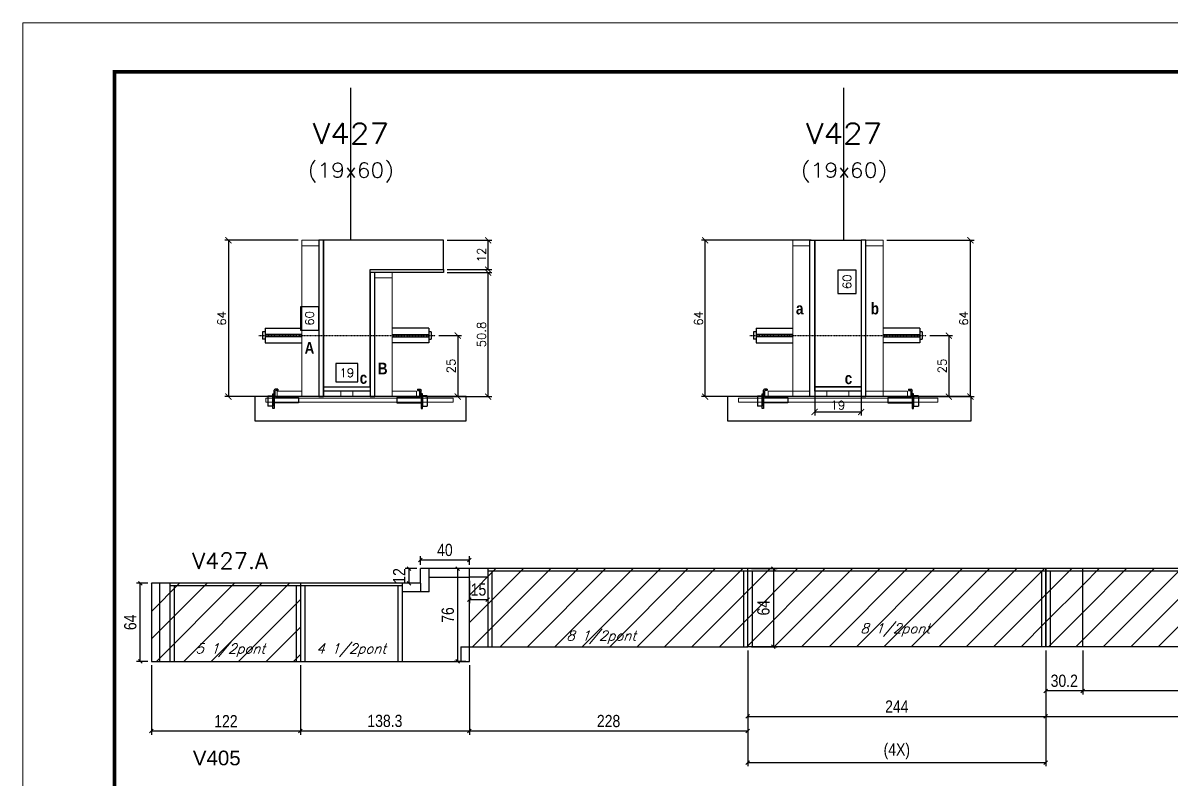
# Model space of a CAD drawing. Extents: x 137137 to 143418, y 10464 to 34486.
# Drawn here: x 138722 to 139662, y 20083 to 20703 of the extents above; entities that cross this region are included whole.
import ezdxf
from ezdxf.enums import TextEntityAlignment as Align

# ---------------------------------------------------------------- set-up
doc = ezdxf.new("R2010")
doc.units = 0
doc.linetypes.add('DASHED', pattern=[0.75, 0.5, -0.25])
doc.linetypes.add('HIDDEN', pattern=[0.375, 0.25, -0.125])
for name, color, linetype in [('5', 5, 'Continuous'), ('barrote', 251, 'Continuous'), ('COTA', 241, 'Continuous'), ('Cota Seção (2x)', 4, 'Continuous'), ('detalhes', 4, 'Continuous'), ('Painéis', 200, 'Continuous'), ('presilha', 1, 'Continuous'), ('Reaproveitamento', 251, 'Continuous'), ('SARR_2.2x7', 40, 'Continuous'), ('SARR_3.5x7', 81, 'Continuous'), ('TENSOR', 3, 'Continuous'), ('texto', 7, 'Continuous'), ('Texto de Titulo', 7, 'Continuous'), ('Texto Qtd Sarr', 242, 'Continuous')]:
    doc.layers.add(name, color=color, linetype=linetype)
for name, color, linetype, lineweight in [('CONCRETO', 251, 'Continuous', 25), ('Folhas', 255, 'Continuous', 9), ('Madeira', 126, 'Continuous', 18), ('SARRAFO DE PRESSAO', 251, 'DASHED', 9), ('SCO-___-LAJ', 2, 'Continuous', 0), ('Texto Seção', 7, 'Continuous', 15)]:
    doc.layers.add(name, color=color, linetype=linetype, lineweight=lineweight)
doc.styles.add('COTA TECNICA', font='techl___.ttf', dxfattribs={"height": 10})
doc.styles.add('REGUA-120', font='ROMANS.shx', dxfattribs={"height": 15})
doc.styles.add('Romans', font='romans.shx')
doc.styles.get("Standard").update_dxf_attribs({"font": 'arial.ttf'})
doc.styles.add('TECNICA', font='techb___.ttf', dxfattribs={"height": 10})
doc.dimstyles.new('Cota Seção (2x)', dxfattribs={"dimtxt": 7, "dimasz": 5, "dimexe": 3, "dimexo": 3, "dimgap": 2, "dimtad": 3, "dimdec": 1, "dimlfac": 0.5, "dimzin": 12, "dimdsep": 46, "dimtxsty": 'Romans', "dimblk": 'ARCHTICK', "dimcen": 0, "dimclrd": 4, "dimclre": 4, "dimclrt": 1, "dimadec": 1, "dimazin": 3, "dimtfac": 1, "dimtdec": 1, "dimtmove": 0, "dimatfit": 3, "dimldrblk": 'OBLIQUE', "dimfxl": 1, "dimtolj": 1, "dimtzin": 12, "dimarcsym": 0})
doc.dimstyles.new('Cota Seção interna', dxfattribs={"dimtxt": 7, "dimasz": 6, "dimexe": 0.18, "dimexo": 2, "dimgap": -4, "dimtad": 3, "dimdec": 1, "dimlfac": 0.5, "dimzin": 12, "dimdsep": 46, "dimtxsty": 'Romans', "dimblk": 'ARCHTICK', "dimcen": 0.09, "dimse1": 1, "dimse2": 1, "dimsd1": 1, "dimsd2": 1, "dimclrd": 180, "dimclre": 5, "dimclrt": 1, "dimadec": 0, "dimazin": 3, "dimtfac": 1, "dimtdec": 1, "dimtofl": 0, "dimtmove": 0, "dimatfit": 3, "dimldrblk": 'ARCHTICK', "dimfxl": 1, "dimtolj": 1, "dimtzin": 0, "dimarcsym": 0})
doc.dimstyles.new('PAINEL', dxfattribs={"dimtxt": 10, "dimasz": 3, "dimexe": 3, "dimexo": 3, "dimgap": 3, "dimtad": 1, "dimdec": 1, "dimzin": 12, "dimdsep": 46, "dimtxsty": 'COTA TECNICA', "dimblk1": 'OBLIQUE', "dimblk2": 'OBLIQUE', "dimsah": 1, "dimcen": 0.9, "dimclrd": 4, "dimclre": 4, "dimclrt": 240, "dimadec": 1, "dimazin": 3, "dimtfac": 1, "dimtdec": 1, "dimtmove": 0, "dimatfit": 3, "dimfxl": 1, "dimtolj": 1, "dimtzin": 12, "dimarcsym": 0})

# ---------------------------------------------------------------- blocks, each defined once
blk = doc.blocks.new('9999999999')
at = {"layer": 'Folhas'}
blk.add_lwpolyline([(98138.98, 34190.21), (99623.98, 34190.21), (99623.98, 35240.21), (98138.98, 35240.21)], close=True, dxfattribs=at)
at = {"layer": 'Folhas', "color": 30, "const_width": 3}
blk.add_lwpolyline([(98213.98, 34230.21), (99583.98, 34230.21), (99583.98, 35200.21), (98213.98, 35200.21)], close=True, dxfattribs=at)
blk = doc.blocks.new('_Oblique')
at = {"color": 0, "linetype": 'ByBlock', "lineweight": -2}
blk.add_line((-0.5, -0.5), (0.5, 0.5), dxfattribs=at)
blk = doc.blocks.new('*D1795')
at = {"layer": 'COTA', "color": 4, "lineweight": -2, "ltscale": 25, "transparency": 16777216}
for p, q in [((139315.78, 20188.86), (139315.78, 20131.84)), ((139559.78, 20188.86), (139559.78, 20131.84)), ((139315.78, 20134.84), (139559.78, 20134.84))]:
    blk.add_line(p, q, dxfattribs=at)
at = {"layer": 'Defpoints', "color": 0, "ltscale": 25, "transparency": 16777216}
for p in [(139315.78, 20191.86), (139559.78, 20191.86), (139559.78, 20134.84)]:
    blk.add_point(p, dxfattribs=at)
at = {"layer": 'COTA', "color": 4, "lineweight": -2, "ltscale": 25, "transparency": 16777216, "xscale": 3, "yscale": 3, "zscale": 3, "rotation": 180}
blk.add_blockref('_Oblique', (139315.78, 20134.84), dxfattribs=at)
at = {"layer": 'COTA', "color": 4, "lineweight": -2, "ltscale": 25, "transparency": 16777216, "xscale": 3, "yscale": 3, "zscale": 3}
blk.add_blockref('_Oblique', (139559.78, 20134.84), dxfattribs=at)
at = {"layer": 'COTA', "color": 240, "ltscale": 25, "transparency": 16777216, "insert": (139437.78, 20142.91), "char_height": 10, "attachment_point": 5, "style": 'COTA TECNICA'}
blk.add_mtext('\\A1;244', dxfattribs=at)
blk = doc.blocks.new('*D1796')
at = {"layer": 'COTA', "color": 4, "lineweight": -2, "ltscale": 25, "transparency": 16777216}
for p, q in [((139315.78, 20188.86), (139315.78, 20093.99)), ((139559.78, 20188.86), (139559.78, 20093.99)), ((139315.78, 20096.99), (139559.78, 20096.99))]:
    blk.add_line(p, q, dxfattribs=at)
at = {"layer": 'Defpoints', "color": 0, "ltscale": 25, "transparency": 16777216}
for p in [(139315.78, 20191.86), (139559.78, 20191.86), (139559.78, 20096.99)]:
    blk.add_point(p, dxfattribs=at)
at = {"layer": 'COTA', "color": 4, "lineweight": -2, "ltscale": 25, "transparency": 16777216, "xscale": 3, "yscale": 3, "zscale": 3, "rotation": 180}
blk.add_blockref('_Oblique', (139315.78, 20096.99), dxfattribs=at)
at = {"layer": 'COTA', "color": 4, "lineweight": -2, "ltscale": 25, "transparency": 16777216, "xscale": 3, "yscale": 3, "zscale": 3}
blk.add_blockref('_Oblique', (139559.78, 20096.99), dxfattribs=at)
at = {"layer": 'COTA', "color": 240, "ltscale": 25, "transparency": 16777216, "insert": (139437.78, 20106.21), "char_height": 10, "attachment_point": 5, "style": 'COTA TECNICA'}
blk.add_mtext('\\A1;(4X)', dxfattribs=at)
blk = doc.blocks.new('*D1797')
at = {"layer": 'COTA', "color": 4, "lineweight": -2, "ltscale": 25, "transparency": 16777216}
for p, q in [((139559.78, 20188.86), (139559.78, 20131.84)), ((139833.98, 20188.86), (139833.98, 20131.84)), ((139559.78, 20134.84), (139833.98, 20134.84))]:
    blk.add_line(p, q, dxfattribs=at)
at = {"layer": 'Defpoints', "color": 0, "ltscale": 25, "transparency": 16777216}
for p in [(139559.78, 20191.86), (139833.98, 20191.86), (139833.98, 20134.84)]:
    blk.add_point(p, dxfattribs=at)
at = {"layer": 'COTA', "color": 4, "lineweight": -2, "ltscale": 25, "transparency": 16777216, "xscale": 3, "yscale": 3, "zscale": 3, "rotation": 180}
blk.add_blockref('_Oblique', (139559.78, 20134.84), dxfattribs=at)
at = {"layer": 'COTA', "color": 4, "lineweight": -2, "ltscale": 25, "transparency": 16777216, "xscale": 3, "yscale": 3, "zscale": 3}
blk.add_blockref('_Oblique', (139833.98, 20134.84), dxfattribs=at)
at = {"layer": 'COTA', "color": 240, "ltscale": 25, "transparency": 16777216, "insert": (139696.88, 20142.91), "char_height": 10, "attachment_point": 5, "style": 'COTA TECNICA'}
blk.add_mtext('\\A1;274.2', dxfattribs=at)
blk = doc.blocks.new('*D1799')
at = {"layer": 'COTA', "color": 4, "lineweight": -2, "ltscale": 25, "transparency": 16777216}
for p, q in [((139589.98, 20188.86), (139589.98, 20152.73)), ((139833.98, 20188.86), (139833.98, 20152.73)), ((139833.98, 20155.73), (139589.98, 20155.73))]:
    blk.add_line(p, q, dxfattribs=at)
at = {"layer": 'Defpoints', "color": 0, "ltscale": 25, "transparency": 16777216}
for p in [(139589.98, 20191.86), (139833.98, 20191.86), (139589.98, 20155.73)]:
    blk.add_point(p, dxfattribs=at)
at = {"layer": 'COTA', "color": 4, "lineweight": -2, "ltscale": 25, "transparency": 16777216, "xscale": 3, "yscale": 3, "zscale": 3, "rotation": 180}
blk.add_blockref('_Oblique', (139589.98, 20155.73), dxfattribs=at)
at = {"layer": 'COTA', "color": 4, "lineweight": -2, "ltscale": 25, "transparency": 16777216, "xscale": 3, "yscale": 3, "zscale": 3}
blk.add_blockref('_Oblique', (139833.98, 20155.73), dxfattribs=at)
at = {"layer": 'COTA', "color": 240, "ltscale": 25, "transparency": 16777216, "insert": (139711.98, 20163.81), "char_height": 10, "attachment_point": 5, "style": 'COTA TECNICA'}
blk.add_mtext('\\A1;244', dxfattribs=at)
blk = doc.blocks.new('*D1800')
at = {"layer": 'COTA', "color": 4, "lineweight": -2, "ltscale": 25, "transparency": 16777216}
for p, q in [((139559.78, 20188.86), (139559.78, 20152.73)), ((139589.98, 20188.86), (139589.98, 20152.73)), ((139589.98, 20155.73), (139559.78, 20155.73))]:
    blk.add_line(p, q, dxfattribs=at)
at = {"layer": 'Defpoints', "color": 0, "ltscale": 25, "transparency": 16777216}
for p in [(139559.78, 20191.86), (139589.98, 20191.86), (139559.78, 20155.73)]:
    blk.add_point(p, dxfattribs=at)
at = {"layer": 'COTA', "color": 4, "lineweight": -2, "ltscale": 25, "transparency": 16777216, "xscale": 3, "yscale": 3, "zscale": 3, "rotation": 180}
blk.add_blockref('_Oblique', (139559.78, 20155.73), dxfattribs=at)
at = {"layer": 'COTA', "color": 4, "lineweight": -2, "ltscale": 25, "transparency": 16777216, "xscale": 3, "yscale": 3, "zscale": 3}
blk.add_blockref('_Oblique', (139589.98, 20155.73), dxfattribs=at)
at = {"layer": 'COTA', "color": 240, "ltscale": 25, "transparency": 16777216, "insert": (139574.88, 20163.95), "char_height": 10, "attachment_point": 5, "style": 'COTA TECNICA'}
blk.add_mtext('\\A1;30.2', dxfattribs=at)
blk = doc.blocks.new('*D1802')
at = {"layer": 'COTA', "color": 4, "lineweight": -2, "ltscale": 25, "transparency": 16777216}
for p, q in [((139318.78, 20255.86), (139339.72, 20255.86)), ((139336.72, 20255.86), (139336.72, 20191.86)), ((139318.78, 20191.86), (139339.72, 20191.86))]:
    blk.add_line(p, q, dxfattribs=at)
at = {"layer": 'Defpoints', "color": 0, "ltscale": 25, "transparency": 16777216}
for p in [(139315.78, 20255.86), (139315.78, 20191.86), (139336.72, 20191.86)]:
    blk.add_point(p, dxfattribs=at)
at = {"layer": 'COTA', "color": 4, "lineweight": -2, "ltscale": 25, "transparency": 16777216, "xscale": 3, "yscale": 3, "zscale": 3}
for p, rotation in [((139336.72, 20255.86), 90), ((139336.72, 20191.86), 270)]:
    blk.add_blockref('_Oblique', p, dxfattribs=dict(at, rotation=rotation))
at = {"layer": 'COTA', "color": 240, "ltscale": 25, "transparency": 16777216, "insert": (139328.62, 20223.86), "char_height": 10, "attachment_point": 5, "rotation": 90, "style": 'COTA TECNICA'}
blk.add_mtext('\\A1;64', dxfattribs=at)
blk = doc.blocks.new('titulo1')
at = {"layer": 'Defpoints', "color": 252, "linetype": 'HIDDEN', "ltscale": 2}
blk.add_line((0, 0), (0, 125), dxfattribs=at)
at = {"layer": 'Defpoints', "style": 'Romans', "oblique": 15}
blk.add_attdef('FOLHA', text='', height=10, dxfattribs=at).set_placement((0, 15.58), align=Align.MIDDLE_CENTER)
at = {"layer": 'Texto Qtd Sarr', "color": 3, "style": 'Romans', "oblique": 15}
for tag, height, p in [('TITULO', 17, (0, 71.45)), ('SEÇÃO', 12, (0, 41.55))]:
    blk.add_attdef(tag, text='', height=height, dxfattribs=at).set_placement(p, align=Align.MIDDLE_CENTER)
blk = doc.blocks.new('_ArchTick')
at = {"color": 0, "linetype": 'ByBlock', "const_width": 0.15}
blk.add_lwpolyline([(-0.5, -0.5), (0.5, 0.5)], dxfattribs=at)
blk = doc.blocks.new('*D1614')
at = {"layer": 'COTA', "color": 4, "lineweight": -2, "transparency": 16777216}
for p, q in [((139069.49, 20498.4), (139106.21, 20498.4)), ((139103.21, 20396.8), (139103.21, 20498.4)), ((139051.89, 20396.8), (139106.21, 20396.8))]:
    blk.add_line(p, q, dxfattribs=at)
at = {"layer": 'Defpoints', "color": 0, "transparency": 16777216}
for p in [(139066.49, 20498.4), (139103.21, 20498.4), (139048.89, 20396.8)]:
    blk.add_point(p, dxfattribs=at)
at = {"layer": 'COTA', "color": 4, "lineweight": -2, "transparency": 16777216, "xscale": 5, "yscale": 5, "zscale": 5}
for p, rotation in [((139103.21, 20498.4), 90), ((139103.21, 20396.8), 270)]:
    blk.add_blockref('_ArchTick', p, dxfattribs=dict(at, rotation=rotation))
at = {"layer": 'COTA', "color": 1, "transparency": 16777216, "insert": (139097.71, 20447.6), "char_height": 7, "attachment_point": 5, "rotation": 90, "style": 'Romans'}
blk.add_mtext('\\A1;50.8', dxfattribs=at)
blk = doc.blocks.new('*D1615')
at = {"layer": 'COTA', "color": 4, "lineweight": -2, "transparency": 16777216}
for p, q in [((139069.49, 20524.8), (139106.21, 20524.8)), ((139103.21, 20500.8), (139103.21, 20524.8)), ((139069.49, 20500.8), (139106.21, 20500.8))]:
    blk.add_line(p, q, dxfattribs=at)
at = {"layer": 'Defpoints', "color": 0, "transparency": 16777216}
for p in [(139066.49, 20524.8), (139103.21, 20524.8), (139066.49, 20500.8)]:
    blk.add_point(p, dxfattribs=at)
at = {"layer": 'COTA', "color": 4, "lineweight": -2, "transparency": 16777216, "xscale": 5, "yscale": 5, "zscale": 5}
for p, rotation in [((139103.21, 20524.8), 90), ((139103.21, 20500.8), 270)]:
    blk.add_blockref('_ArchTick', p, dxfattribs=dict(at, rotation=rotation))
at = {"layer": 'COTA', "color": 1, "transparency": 16777216, "insert": (139097.71, 20512.8), "char_height": 7, "attachment_point": 5, "rotation": 90, "style": 'Romans'}
blk.add_mtext('\\A1;12', dxfattribs=at)
blk = doc.blocks.new('*D1616')
at = {"layer": 'Cota Seção (2x)', "color": 180, "lineweight": -2, "transparency": 16777216}
for p, q in [((138964.49, 20470.3), (138949.49, 20470.3)), ((138949.49, 20470.3), (138949.49, 20451.3)), ((138964.49, 20451.3), (138964.49, 20470.3)), ((138949.49, 20451.3), (138964.49, 20451.3))]:
    blk.add_line(p, q, dxfattribs=at)
at = {"layer": 'Defpoints', "color": 0, "transparency": 16777216}
for p in [(138968.49, 20524.8), (139006.49, 20524.8), (139006.49, 20404.8)]:
    blk.add_point(p, dxfattribs=at)
at = {"layer": 'Cota Seção (2x)', "color": 1, "transparency": 16777216, "insert": (138956.99, 20460.8), "char_height": 7, "attachment_point": 5, "rotation": 90, "style": 'Romans'}
blk.add_mtext('\\A1;60', dxfattribs=at)
blk = doc.blocks.new('PRESILHA METÁLICA 1')
at = {"layer": 'presilha'}
for p, q in [((6, 15.5), (7.5, 15.5)), ((6, -2.5), (6, 15.5)), ((7.5, 10.6), (7.5, 19.9)), ((7.5, 15.5), (7.5, -2.5)), ((12, 21), (8.6, 21)), ((9, 11.6), (9, 18.9)), ((12, 19.5), (9.6, 19.5)), ((12, 21), (12, 19.5)), ((0, 13), (6, 13)), ((0, 13), (0, 0)), ((6, 0), (0, 0)), ((6, 13), (6, 0)), ((37.5, 4.1), (7.5, 4.1)), ((37.5, 11), (9.6, 11)), ((37.5, 11), (37.5, 4.1)), ((7.5, -2.5), (6, -2.5))]:
    blk.add_line(p, q, dxfattribs=at)
for centre, radius, start, end in [((8.6, 19.9), 1.14, 90, 180), ((9.6, 18.9), 0.57, 90, 180), ((9.6, 11.6), 0.57, 180, 270)]:
    blk.add_arc(centre, radius, start, end, dxfattribs=at)
blk = doc.blocks.new('*D1617')
at = {"layer": 'Cota Seção (2x)', "color": 180, "lineweight": -2, "transparency": 16777216}
for p, q in [((138996.49, 20423.8), (138978.49, 20423.8)), ((138978.49, 20423.8), (138978.49, 20408.8)), ((138996.49, 20408.8), (138996.49, 20423.8)), ((138978.49, 20408.8), (138996.49, 20408.8))]:
    blk.add_line(p, q, dxfattribs=at)
at = {"layer": 'Defpoints', "color": 0, "transparency": 16777216}
for p in [(139006.49, 20404.8), (138968.5, 20396.8), (139006.49, 20396.8)]:
    blk.add_point(p, dxfattribs=at)
at = {"layer": 'Cota Seção (2x)', "color": 1, "transparency": 16777216, "insert": (138987.49, 20416.3), "char_height": 7, "attachment_point": 5, "style": 'Romans'}
blk.add_mtext('\\A1;19', dxfattribs=at)
blk = doc.blocks.new('*D1618')
at = {"layer": 'COTA', "color": 4, "lineweight": -2, "transparency": 16777216}
for p, q in [((138947.49, 20524.8), (138887.52, 20524.8)), ((138890.52, 20524.8), (138890.52, 20396.8)), ((138947.49, 20396.8), (138887.52, 20396.8))]:
    blk.add_line(p, q, dxfattribs=at)
at = {"layer": 'Defpoints', "color": 0, "transparency": 16777216}
for p in [(138950.49, 20524.8), (138890.52, 20396.8), (138950.49, 20396.8)]:
    blk.add_point(p, dxfattribs=at)
at = {"layer": 'COTA', "color": 4, "lineweight": -2, "transparency": 16777216, "xscale": 5, "yscale": 5, "zscale": 5}
for p, rotation in [((138890.52, 20524.8), 90), ((138890.52, 20396.8), 270)]:
    blk.add_blockref('_ArchTick', p, dxfattribs=dict(at, rotation=rotation))
at = {"layer": 'COTA', "color": 1, "transparency": 16777216, "insert": (138885.02, 20460.8), "char_height": 7, "attachment_point": 5, "rotation": 90, "style": 'Romans'}
blk.add_mtext('\\A1;64', dxfattribs=at)
blk = doc.blocks.new('*D1619')
at = {"layer": 'COTA', "color": 4, "lineweight": -2, "transparency": 16777216}
for p, q in [((139062.8, 20446.77), (139081.35, 20446.77)), ((139078.35, 20446.77), (139078.35, 20396.8)), ((139062.8, 20396.8), (139081.35, 20396.8))]:
    blk.add_line(p, q, dxfattribs=at)
at = {"layer": 'Defpoints', "color": 0, "transparency": 16777216}
for p in [(139059.8, 20446.77), (139059.8, 20396.8), (139078.35, 20396.8)]:
    blk.add_point(p, dxfattribs=at)
at = {"layer": 'COTA', "color": 4, "lineweight": -2, "transparency": 16777216, "xscale": 5, "yscale": 5, "zscale": 5}
for p, rotation in [((139078.35, 20446.77), 90), ((139078.35, 20396.8), 270)]:
    blk.add_blockref('_ArchTick', p, dxfattribs=dict(at, rotation=rotation))
at = {"layer": 'COTA', "color": 1, "transparency": 16777216, "insert": (139072.85, 20421.79), "char_height": 7, "attachment_point": 5, "rotation": 90, "style": 'Romans'}
blk.add_mtext('\\A1;25', dxfattribs=at)
blk = doc.blocks.new('*D1620')
at = {"layer": 'COTA', "color": 4, "lineweight": -2, "transparency": 16777216}
for p, q in [((139367.53, 20524.8), (139277.88, 20524.8)), ((139280.88, 20396.8), (139280.88, 20524.8)), ((139329.53, 20396.8), (139277.88, 20396.8))]:
    blk.add_line(p, q, dxfattribs=at)
at = {"layer": 'Defpoints', "color": 0, "transparency": 16777216}
for p in [(139280.88, 20524.8), (139370.53, 20524.8), (139332.53, 20396.8)]:
    blk.add_point(p, dxfattribs=at)
at = {"layer": 'COTA', "color": 4, "lineweight": -2, "transparency": 16777216, "xscale": 5, "yscale": 5, "zscale": 5}
for p, rotation in [((139280.88, 20524.8), 90), ((139280.88, 20396.8), 270)]:
    blk.add_blockref('_ArchTick', p, dxfattribs=dict(at, rotation=rotation))
at = {"layer": 'COTA', "color": 1, "transparency": 16777216, "insert": (139275.38, 20460.8), "char_height": 7, "attachment_point": 5, "rotation": 90, "style": 'Romans'}
blk.add_mtext('\\A1;64', dxfattribs=at)
blk = doc.blocks.new('*D1621')
at = {"layer": 'COTA', "color": 4, "lineweight": -2, "transparency": 16777216}
for p, q in [((139429.52, 20524.8), (139501, 20524.8)), ((139498, 20396.8), (139498, 20524.8)), ((139449.53, 20396.8), (139501, 20396.8))]:
    blk.add_line(p, q, dxfattribs=at)
at = {"layer": 'Defpoints', "color": 0, "transparency": 16777216}
for p in [(139426.52, 20524.8), (139498, 20524.8), (139446.53, 20396.8)]:
    blk.add_point(p, dxfattribs=at)
at = {"layer": 'COTA', "color": 4, "lineweight": -2, "transparency": 16777216, "xscale": 5, "yscale": 5, "zscale": 5}
for p, rotation in [((139498, 20524.8), 90), ((139498, 20396.8), 270)]:
    blk.add_blockref('_ArchTick', p, dxfattribs=dict(at, rotation=rotation))
at = {"layer": 'COTA', "color": 1, "transparency": 16777216, "insert": (139492.5, 20460.8), "char_height": 7, "attachment_point": 5, "rotation": 90, "style": 'Romans'}
blk.add_mtext('\\A1;64', dxfattribs=at)
blk = doc.blocks.new('*D1622')
at = {"layer": 'Cota Seção (2x)', "color": 180, "lineweight": -2, "transparency": 16777216}
for p, q in [((139404.52, 20500.3), (139389.52, 20500.3)), ((139389.52, 20500.3), (139389.52, 20481.3)), ((139404.52, 20481.3), (139404.52, 20500.3)), ((139389.52, 20481.3), (139404.52, 20481.3))]:
    blk.add_line(p, q, dxfattribs=at)
at = {"layer": 'Defpoints', "color": 0, "transparency": 16777216}
for p in [(139408.52, 20524.8), (139408.52, 20524.8), (139408.53, 20404.8)]:
    blk.add_point(p, dxfattribs=at)
at = {"layer": 'Cota Seção (2x)', "color": 1, "transparency": 16777216, "insert": (139397.02, 20490.8), "char_height": 7, "attachment_point": 5, "rotation": 90, "style": 'Romans'}
blk.add_mtext('\\A1;60', dxfattribs=at)
blk = doc.blocks.new('*D1623')
at = {"layer": 'COTA', "color": 4, "lineweight": -2, "transparency": 16777216}
for p, q in [((139370.53, 20430.34), (139370.53, 20381.21)), ((139408.53, 20430.34), (139408.53, 20381.21)), ((139370.53, 20384.21), (139408.53, 20384.21))]:
    blk.add_line(p, q, dxfattribs=at)
at = {"layer": 'Defpoints', "color": 0, "transparency": 16777216}
for p in [(139370.53, 20433.34), (139408.53, 20433.34), (139408.53, 20384.21)]:
    blk.add_point(p, dxfattribs=at)
at = {"layer": 'COTA', "color": 4, "lineweight": -2, "transparency": 16777216, "xscale": 5, "yscale": 5, "zscale": 5, "rotation": 180}
blk.add_blockref('_ArchTick', (139370.53, 20384.21), dxfattribs=at)
at = {"layer": 'COTA', "color": 4, "lineweight": -2, "transparency": 16777216, "xscale": 5, "yscale": 5, "zscale": 5}
blk.add_blockref('_ArchTick', (139408.53, 20384.21), dxfattribs=at)
at = {"layer": 'COTA', "color": 1, "transparency": 16777216, "insert": (139389.53, 20389.71), "char_height": 7, "attachment_point": 5, "style": 'Romans'}
blk.add_mtext('\\A1;19', dxfattribs=at)
blk = doc.blocks.new('*D1613')
at = {"layer": 'COTA', "color": 4, "lineweight": -2, "transparency": 16777216}
for p, q in [((139464.83, 20446.77), (139483.39, 20446.77)), ((139480.39, 20446.77), (139480.39, 20396.8)), ((139464.83, 20396.8), (139483.39, 20396.8))]:
    blk.add_line(p, q, dxfattribs=at)
at = {"layer": 'Defpoints', "color": 0, "transparency": 16777216}
for p in [(139461.83, 20446.77), (139461.83, 20396.8), (139480.39, 20396.8)]:
    blk.add_point(p, dxfattribs=at)
at = {"layer": 'COTA', "color": 4, "lineweight": -2, "transparency": 16777216, "xscale": 5, "yscale": 5, "zscale": 5}
for p, rotation in [((139480.39, 20446.77), 90), ((139480.39, 20396.8), 270)]:
    blk.add_blockref('_ArchTick', p, dxfattribs=dict(at, rotation=rotation))
at = {"layer": 'COTA', "color": 1, "transparency": 16777216, "insert": (139474.89, 20421.79), "char_height": 7, "attachment_point": 5, "rotation": 90, "style": 'Romans'}
blk.add_mtext('\\A1;25', dxfattribs=at)
blk = doc.blocks.new('*D1805')
at = {"layer": 'COTA', "color": 4, "lineweight": -2, "ltscale": 25, "transparency": 16777216}
for p, q in [((139315.78, 20188.86), (139315.78, 20119.84)), ((139087.78, 20176.86), (139087.78, 20119.84)), ((139315.78, 20122.84), (139087.78, 20122.84))]:
    blk.add_line(p, q, dxfattribs=at)
at = {"layer": 'Defpoints', "color": 0, "ltscale": 25, "transparency": 16777216}
for p in [(139315.78, 20191.86), (139087.78, 20179.86), (139087.78, 20122.84)]:
    blk.add_point(p, dxfattribs=at)
at = {"layer": 'COTA', "color": 4, "lineweight": -2, "ltscale": 25, "transparency": 16777216, "xscale": 3, "yscale": 3, "zscale": 3, "rotation": 180}
blk.add_blockref('_Oblique', (139087.78, 20122.84), dxfattribs=at)
at = {"layer": 'COTA', "color": 4, "lineweight": -2, "ltscale": 25, "transparency": 16777216, "xscale": 3, "yscale": 3, "zscale": 3}
blk.add_blockref('_Oblique', (139315.78, 20122.84), dxfattribs=at)
at = {"layer": 'COTA', "color": 240, "ltscale": 25, "transparency": 16777216, "insert": (139201.78, 20130.94), "char_height": 10, "attachment_point": 5, "style": 'COTA TECNICA'}
blk.add_mtext('\\A1;228', dxfattribs=at)
blk = doc.blocks.new('*D1806')
at = {"layer": 'COTA', "color": 4, "lineweight": -2, "ltscale": 25, "transparency": 16777216}
for p, q in [((138949.48, 20176.86), (138949.48, 20119.84)), ((139087.78, 20176.86), (139087.78, 20119.84)), ((139087.78, 20122.84), (138949.48, 20122.84))]:
    blk.add_line(p, q, dxfattribs=at)
at = {"layer": 'Defpoints', "color": 0, "ltscale": 25, "transparency": 16777216}
for p in [(138949.48, 20179.86), (139087.78, 20179.86), (138949.48, 20122.84)]:
    blk.add_point(p, dxfattribs=at)
at = {"layer": 'COTA', "color": 4, "lineweight": -2, "ltscale": 25, "transparency": 16777216, "xscale": 3, "yscale": 3, "zscale": 3, "rotation": 180}
blk.add_blockref('_Oblique', (138949.48, 20122.84), dxfattribs=at)
at = {"layer": 'COTA', "color": 4, "lineweight": -2, "ltscale": 25, "transparency": 16777216, "xscale": 3, "yscale": 3, "zscale": 3}
blk.add_blockref('_Oblique', (139087.78, 20122.84), dxfattribs=at)
at = {"layer": 'COTA', "color": 240, "ltscale": 25, "transparency": 16777216, "insert": (139018.63, 20131.08), "char_height": 10, "attachment_point": 5, "style": 'COTA TECNICA'}
blk.add_mtext('\\A1;138.3', dxfattribs=at)
blk = doc.blocks.new('*D1807')
at = {"layer": 'COTA', "color": 4, "lineweight": -2, "ltscale": 25, "transparency": 16777216}
for p, q in [((138827.48, 20176.86), (138827.48, 20119.84)), ((138949.48, 20176.86), (138949.48, 20119.84)), ((138949.48, 20122.84), (138827.48, 20122.84))]:
    blk.add_line(p, q, dxfattribs=at)
at = {"layer": 'Defpoints', "color": 0, "ltscale": 25, "transparency": 16777216}
for p in [(138827.48, 20179.86), (138949.48, 20179.86), (138827.48, 20122.84)]:
    blk.add_point(p, dxfattribs=at)
at = {"layer": 'COTA', "color": 4, "lineweight": -2, "ltscale": 25, "transparency": 16777216, "xscale": 3, "yscale": 3, "zscale": 3, "rotation": 180}
blk.add_blockref('_Oblique', (138827.48, 20122.84), dxfattribs=at)
at = {"layer": 'COTA', "color": 4, "lineweight": -2, "ltscale": 25, "transparency": 16777216, "xscale": 3, "yscale": 3, "zscale": 3}
blk.add_blockref('_Oblique', (138949.48, 20122.84), dxfattribs=at)
at = {"layer": 'COTA', "color": 240, "ltscale": 25, "transparency": 16777216, "insert": (138888.48, 20130.9), "char_height": 10, "attachment_point": 5, "style": 'COTA TECNICA'}
blk.add_mtext('\\A1;122', dxfattribs=at)
blk = doc.blocks.new('*D1808')
at = {"layer": 'COTA', "color": 4, "lineweight": -2, "ltscale": 25, "transparency": 16777216}
for p, q in [((139084.78, 20255.86), (139075.26, 20255.86)), ((139078.26, 20179.86), (139078.26, 20255.86)), ((139084.78, 20179.86), (139075.26, 20179.86))]:
    blk.add_line(p, q, dxfattribs=at)
at = {"layer": 'Defpoints', "color": 0, "ltscale": 25, "transparency": 16777216}
for p in [(139078.26, 20255.86), (139087.78, 20255.86), (139087.78, 20179.86)]:
    blk.add_point(p, dxfattribs=at)
at = {"layer": 'COTA', "color": 4, "lineweight": -2, "ltscale": 25, "transparency": 16777216, "xscale": 3, "yscale": 3, "zscale": 3}
for p, rotation in [((139078.26, 20255.86), 90), ((139078.26, 20179.86), 270)]:
    blk.add_blockref('_Oblique', p, dxfattribs=dict(at, rotation=rotation))
at = {"layer": 'COTA', "color": 240, "ltscale": 25, "transparency": 16777216, "insert": (139070.16, 20217.86), "char_height": 10, "attachment_point": 5, "rotation": 90, "style": 'COTA TECNICA'}
blk.add_mtext('\\A1;76', dxfattribs=at)
blk = doc.blocks.new('*D1809')
at = {"layer": 'COTA', "color": 4, "lineweight": -2, "ltscale": 25, "transparency": 16777216}
for p, q in [((139047.78, 20258.86), (139047.78, 20266.02)), ((139047.78, 20263.02), (139087.78, 20263.02)), ((139087.78, 20258.86), (139087.78, 20266.02))]:
    blk.add_line(p, q, dxfattribs=at)
at = {"layer": 'Defpoints', "color": 0, "ltscale": 25, "transparency": 16777216}
for p in [(139087.78, 20263.02), (139047.78, 20255.86), (139087.78, 20255.86)]:
    blk.add_point(p, dxfattribs=at)
at = {"layer": 'COTA', "color": 4, "lineweight": -2, "ltscale": 25, "transparency": 16777216, "xscale": 3, "yscale": 3, "zscale": 3, "rotation": 180}
blk.add_blockref('_Oblique', (139047.78, 20263.02), dxfattribs=at)
at = {"layer": 'COTA', "color": 4, "lineweight": -2, "ltscale": 25, "transparency": 16777216, "xscale": 3, "yscale": 3, "zscale": 3}
blk.add_blockref('_Oblique', (139087.78, 20263.02), dxfattribs=at)
at = {"layer": 'COTA', "color": 240, "ltscale": 25, "transparency": 16777216, "insert": (139067.78, 20271.12), "char_height": 10, "attachment_point": 5, "style": 'COTA TECNICA'}
blk.add_mtext('\\A1;40', dxfattribs=at)
blk = doc.blocks.new('*D1810')
at = {"layer": 'COTA', "color": 4, "lineweight": -2, "ltscale": 25, "transparency": 16777216}
for p, q in [((139044.78, 20255.86), (139035.34, 20255.86)), ((139038.34, 20255.86), (139038.34, 20243.86)), ((139044.78, 20243.86), (139035.34, 20243.86))]:
    blk.add_line(p, q, dxfattribs=at)
at = {"layer": 'Defpoints', "color": 0, "ltscale": 25, "transparency": 16777216}
for p in [(139047.78, 20255.86), (139038.34, 20243.86), (139047.78, 20243.86)]:
    blk.add_point(p, dxfattribs=at)
at = {"layer": 'COTA', "color": 4, "lineweight": -2, "ltscale": 25, "transparency": 16777216, "xscale": 3, "yscale": 3, "zscale": 3}
for p, rotation in [((139038.34, 20255.86), 90), ((139038.34, 20243.86), 270)]:
    blk.add_blockref('_Oblique', p, dxfattribs=dict(at, rotation=rotation))
at = {"layer": 'COTA', "color": 240, "ltscale": 25, "transparency": 16777216, "insert": (139030.29, 20249.86), "char_height": 10, "attachment_point": 5, "rotation": 90, "style": 'COTA TECNICA'}
blk.add_mtext('\\A1;12', dxfattribs=at)
blk = doc.blocks.new('*D1811')
at = {"layer": 'COTA', "color": 4, "lineweight": -2, "ltscale": 25, "transparency": 16777216}
for p, q in [((139087.78, 20245.86), (139087.78, 20227.55)), ((139102.78, 20245.86), (139102.78, 20227.55)), ((139087.78, 20230.55), (139102.78, 20230.55))]:
    blk.add_line(p, q, dxfattribs=at)
at = {"layer": 'Defpoints', "color": 0, "ltscale": 25, "transparency": 16777216}
for p in [(139087.78, 20248.86), (139102.78, 20248.86), (139102.78, 20230.55)]:
    blk.add_point(p, dxfattribs=at)
at = {"layer": 'COTA', "color": 4, "lineweight": -2, "ltscale": 25, "transparency": 16777216, "xscale": 3, "yscale": 3, "zscale": 3, "rotation": 180}
blk.add_blockref('_Oblique', (139087.78, 20230.55), dxfattribs=at)
at = {"layer": 'COTA', "color": 4, "lineweight": -2, "ltscale": 25, "transparency": 16777216, "xscale": 3, "yscale": 3, "zscale": 3}
blk.add_blockref('_Oblique', (139102.78, 20230.55), dxfattribs=at)
at = {"layer": 'COTA', "color": 240, "ltscale": 25, "transparency": 16777216, "insert": (139095.28, 20238.66), "char_height": 10, "attachment_point": 5, "style": 'COTA TECNICA'}
blk.add_mtext('\\A1;15', dxfattribs=at)
blk = doc.blocks.new('*D1812')
at = {"layer": 'COTA', "color": 4, "lineweight": -2, "ltscale": 25, "transparency": 16777216}
for p, q in [((138824.48, 20243.86), (138815.32, 20243.86)), ((138818.32, 20179.86), (138818.32, 20243.86)), ((138824.48, 20179.86), (138815.32, 20179.86))]:
    blk.add_line(p, q, dxfattribs=at)
at = {"layer": 'Defpoints', "color": 0, "ltscale": 25, "transparency": 16777216}
for p in [(138818.32, 20243.86), (138827.48, 20243.86), (138827.48, 20179.86)]:
    blk.add_point(p, dxfattribs=at)
at = {"layer": 'COTA', "color": 4, "lineweight": -2, "ltscale": 25, "transparency": 16777216, "xscale": 3, "yscale": 3, "zscale": 3}
for p, rotation in [((138818.32, 20243.86), 90), ((138818.32, 20179.86), 270)]:
    blk.add_blockref('_Oblique', p, dxfattribs=dict(at, rotation=rotation))
at = {"layer": 'COTA', "color": 240, "ltscale": 25, "transparency": 16777216, "insert": (138810.22, 20211.86), "char_height": 10, "attachment_point": 5, "rotation": 90, "style": 'COTA TECNICA'}
blk.add_mtext('\\A1;64', dxfattribs=at)

msp = doc.modelspace()

# ---------------------------------------------------------------- hatches: boundary and pattern name
at = {"layer": 'Reaproveitamento', "ltscale": 25}
h = msp.add_hatch(dxfattribs=at)
h.set_pattern_fill('ANSI31', color=256, scale=5)
h.paths.add_polyline_path([(139087.78, 20255.86), (139087.78, 20191.86), (139315.78, 20191.86), (139315.78, 20255.86)])
h = msp.add_hatch(dxfattribs=at)
h.set_pattern_fill('ANSI31', color=256, scale=5)
h.paths.add_polyline_path([(139315.78, 20255.86), (139315.78, 20191.86), (139559.78, 20191.86), (139559.78, 20255.86)])
h = msp.add_hatch(dxfattribs=at)
h.set_pattern_fill('ANSI31', color=256, scale=5)
h.paths.add_polyline_path([(139589.98, 20255.86), (139559.78, 20255.86), (139559.78, 20191.86), (139589.98, 20191.86)])
h = msp.add_hatch(dxfattribs=at)
h.set_pattern_fill('ANSI31', color=256, scale=5)
h.paths.add_polyline_path([(139589.98, 20255.86), (139589.98, 20191.86), (139758.98, 20191.86), (139833.98, 20191.86), (139833.98, 20255.86), (139758.98, 20255.86)])
h = msp.add_hatch(dxfattribs=at)
h.set_pattern_fill('ANSI31', color=256, scale=5)
h.paths.add_polyline_path([(138949.48, 20179.86), (138949.48, 20243.86), (138827.48, 20243.86), (138827.48, 20179.86)])

# ---------------------------------------------------------------- linework, layer by layer
at = {"ltscale": 3}
for p, q in [((138918.49, 20449.77), (138918.49, 20443.77)), ((138920.49, 20449.77), (138918.49, 20449.77)), ((138920.49, 20452.77), (138920.49, 20440.77)), ((138920.49, 20452.77), (138950.49, 20452.77)), ((138950.49, 20447.77), (138920.49, 20447.77)), ((138950.49, 20445.77), (138920.49, 20445.77)), ((139054.49, 20452.77), (139024.49, 20452.77)), ((139024.49, 20447.77), (139054.49, 20447.77)), ((139024.49, 20445.77), (139054.49, 20445.77)), ((139054.49, 20452.77), (139054.49, 20440.77)), ((139056.49, 20449.77), (139054.49, 20449.77)), ((139056.49, 20449.77), (139056.49, 20443.77)), ((139320.53, 20449.77), (139320.53, 20443.77)), ((139322.53, 20449.77), (139320.53, 20449.77)), ((139322.53, 20452.77), (139322.53, 20440.77)), ((139322.53, 20452.77), (139352.53, 20452.77)), ((139352.53, 20447.77), (139322.53, 20447.77)), ((139352.53, 20445.77), (139322.53, 20445.77)), ((139456.53, 20452.77), (139426.53, 20452.77)), ((139426.53, 20447.77), (139456.53, 20447.77)), ((139426.53, 20445.77), (139456.53, 20445.77)), ((139456.53, 20452.77), (139456.53, 20440.77)), ((139458.53, 20449.77), (139456.53, 20449.77)), ((139458.53, 20449.77), (139458.53, 20443.77)), ((138920.49, 20443.77), (138918.49, 20443.77)), ((138920.49, 20440.77), (138950.49, 20440.77)), ((139054.49, 20440.77), (139024.49, 20440.77)), ((139054.49, 20443.77), (139056.49, 20443.77)), ((139322.53, 20443.77), (139320.53, 20443.77)), ((139322.53, 20440.77), (139352.53, 20440.77)), ((139456.53, 20440.77), (139426.53, 20440.77)), ((139456.53, 20443.77), (139458.53, 20443.77))]:
    msp.add_line(p, q, dxfattribs=at)
at = {"layer": 'barrote'}
for points in [[(138912.13, 20376.8), (139085.1, 20376.8), (139085.1, 20396.8), (138912.13, 20396.8)], [(139299.07, 20376.8), (139498.66, 20376.8), (139498.66, 20396.8), (139299.07, 20396.8)]]:
    msp.add_lwpolyline(points, close=True, dxfattribs=at)
at = {"layer": 'CONCRETO'}
for points in [[(139006.49, 20500.8), (139066.49, 20500.8), (139066.49, 20524.8), (139006.49, 20524.8), (139006.49, 20524.8), (138968.49, 20524.8), (138968.49, 20401.2), (138968.5, 20401.2), (138968.5, 20404.8), (139006.49, 20404.8)], [(139370.53, 20524.8), (139370.53, 20524.8), (139370.53, 20524.8), (139370.53, 20524.8), (139408.53, 20524.8), (139408.53, 20524.8), (139408.53, 20524.8), (139408.53, 20404.8), (139370.53, 20404.8), (139370.53, 20524.8)]]:
    msp.add_lwpolyline(points, close=True, dxfattribs=at)
at = {"layer": 'Madeira'}
for points in [[(138950.49, 20520.4), (138950.49, 20524.8), (138964.49, 20524.8), (138964.49, 20520.4)], [(138950.49, 20524.8), (138964.49, 20524.8), (138964.49, 20396.8), (138950.49, 20396.8)], [(139366.53, 20520.4), (139366.53, 20524.8), (139352.53, 20524.8), (139352.53, 20520.4)], [(139366.53, 20524.8), (139352.53, 20524.8), (139352.53, 20396.8), (139366.53, 20396.8)], [(139412.52, 20520.4), (139412.52, 20524.8), (139426.52, 20524.8), (139426.52, 20520.4)], [(139412.52, 20524.8), (139426.52, 20524.8), (139426.53, 20396.8), (139412.53, 20396.8)], [(139010.49, 20494), (139010.49, 20498.4), (139024.49, 20498.4), (139024.49, 20494)], [(139010.49, 20498.4), (139024.49, 20498.4), (139024.49, 20396.8), (139010.49, 20396.8)], [(138950.49, 20396.8), (138950.49, 20401.2), (138930.49, 20401.2), (138930.49, 20396.8)], [(138968.5, 20396.8), (138968.5, 20401.2), (138982.5, 20401.2), (138982.5, 20396.8)], [(139006.49, 20396.8), (139006.49, 20401.2), (138992.49, 20401.2), (138992.49, 20396.8)], [(139044.49, 20396.8), (139044.49, 20401.2), (139024.49, 20401.2), (139024.49, 20396.8)], [(139332.53, 20396.8), (139332.53, 20401.2), (139352.53, 20401.2), (139352.53, 20396.8)], [(139366.53, 20396.8), (139366.53, 20401.2), (139352.53, 20401.2), (139352.53, 20396.8)], [(139370.53, 20396.8), (139370.53, 20401.2), (139380.53, 20401.2), (139380.53, 20396.8)], [(139408.53, 20396.8), (139408.53, 20401.2), (139398.53, 20401.2), (139398.53, 20396.8)], [(139412.53, 20396.8), (139412.53, 20401.2), (139426.53, 20401.2), (139426.53, 20396.8)], [(139446.53, 20396.8), (139446.53, 20401.2), (139426.53, 20401.2), (139426.53, 20396.8)]]:
    msp.add_lwpolyline(points, close=True, dxfattribs=at)
at = {"layer": 'Painéis', "ltscale": 25}
for p, q in [((139047.78, 20243.86), (139047.78, 20255.86)), ((139087.78, 20255.86), (139047.78, 20255.86)), ((139315.78, 20255.86), (139087.78, 20255.86)), ((139087.78, 20179.86), (139087.78, 20255.86)), ((139315.78, 20191.86), (139315.78, 20255.86)), ((139047.78, 20243.86), (138827.48, 20243.86)), ((138827.48, 20243.86), (138827.48, 20179.86)), ((138949.48, 20243.86), (138949.48, 20179.86)), ((139087.78, 20191.86), (139315.78, 20191.86)), ((138827.48, 20179.86), (139087.78, 20179.86))]:
    msp.add_line(p, q, dxfattribs=at)
at = {"layer": 'Painéis', "linetype": 'ByBlock'}
for p, q in [((139758.98, 20255.86), (139315.78, 20255.86)), ((139315.78, 20191.86), (139315.78, 20255.86)), ((139559.78, 20191.86), (139559.78, 20255.86)), ((139559.78, 20191.86), (139559.78, 20255.86)), ((139589.98, 20191.86), (139589.98, 20255.86)), ((139758.98, 20191.86), (139315.78, 20191.86))]:
    msp.add_line(p, q, dxfattribs=at)
at = {"layer": 'Painéis'}
for points in [[(138968.49, 20524.8), (138964.49, 20524.8), (138964.49, 20396.8), (138968.49, 20396.8)], [(139366.53, 20524.8), (139370.53, 20524.8), (139370.53, 20396.8), (139366.53, 20396.8)], [(139412.52, 20524.8), (139408.52, 20524.8), (139408.53, 20396.8), (139412.53, 20396.8)], [(139006.49, 20498.4), (139006.49, 20500.8), (139066.49, 20500.8), (139066.49, 20498.4)], [(139010.49, 20498.4), (139006.49, 20498.4), (139006.49, 20396.8), (139010.49, 20396.8)], [(138968.5, 20401.2), (138968.5, 20404.8), (139006.49, 20404.8), (139006.49, 20401.2)], [(139370.53, 20401.2), (139370.53, 20404.8), (139408.53, 20404.8), (139408.53, 20401.2)]]:
    msp.add_lwpolyline(points, close=True, dxfattribs=at)
at = {"layer": 'SARR_2.2x7', "linetype": 'Continuous'}
for p, q in [((139054.78, 20236.86), (139054.78, 20255.86)), ((139054.78, 20248.86), (139087.78, 20248.86)), ((139102.78, 20248.86), (139087.78, 20248.86)), ((139315.78, 20253.66), (139102.78, 20253.66)), ((139559.78, 20253.66), (139315.78, 20253.66)), ((139743.98, 20253.66), (139559.78, 20253.66)), ((138834.48, 20179.86), (138834.48, 20243.86)), ((138949.48, 20241.66), (138842.48, 20241.66)), ((139032.78, 20241.66), (138949.48, 20241.66)), ((139047.78, 20243.86), (139047.78, 20236.86)), ((139047.78, 20236.86), (139032.78, 20236.86)), ((139054.78, 20236.86), (139047.78, 20236.86)), ((139080.78, 20191.86), (139080.78, 20179.86)), ((139080.78, 20191.86), (139087.78, 20191.86))]:
    msp.add_line(p, q, dxfattribs=at)
at = {"layer": 'SARR_3.5x7'}
for p, q in [((139102.78, 20255.86), (139102.78, 20191.86)), ((139106.28, 20253.66), (139106.28, 20191.86)), ((139312.28, 20253.66), (139312.28, 20191.86)), ((139319.28, 20253.66), (139319.28, 20191.86)), ((139556.28, 20253.66), (139556.28, 20191.86)), ((139559.78, 20255.86), (139559.78, 20191.86)), ((139559.78, 20255.86), (139559.78, 20191.86)), ((139563.28, 20253.66), (139563.28, 20191.86)), ((138842.48, 20243.86), (138842.48, 20179.86)), ((138845.98, 20241.66), (138845.98, 20179.86)), ((138945.98, 20241.66), (138945.98, 20179.86)), ((138952.98, 20241.66), (138952.98, 20179.86)), ((139029.28, 20241.66), (139029.28, 20179.86)), ((139032.78, 20243.86), (139032.78, 20179.86))]:
    msp.add_line(p, q, dxfattribs=at)
at = {"layer": 'SCO-___-LAJ', "color": 1}
for points in [[(138921.13, 20395.47), (139074.44, 20395.47), (139074.44, 20392.27), (138921.13, 20392.27)], [(139308.08, 20395.47), (139471.34, 20395.47), (139471.34, 20392.27), (139308.08, 20392.27)]]:
    msp.add_lwpolyline(points, close=True, dxfattribs=at)
at = {"layer": 'TENSOR', "linetype": 'HIDDEN', "ltscale": 0.5}
for p, q in [((138915.49, 20446.77), (139059.8, 20446.77)), ((139317.53, 20446.77), (139461.83, 20446.77))]:
    msp.add_line(p, q, dxfattribs=at)

# ---------------------------------------------------------------- block references
at = {"layer": 'presilha', "yscale": 0.6666666666666666, "zscale": 0.6666666666666666}
for p, xscale in [((138922.92, 20388.84), 0.6666666666666666), ((139053.36, 20388.84), -0.6666666666666666), ((139323.66, 20388.84), 0.6666666666666666), ((139455.4, 20388.84), -0.6666666666666666)]:
    msp.add_blockref('PRESILHA METÁLICA 1', p, dxfattribs=dict(at, xscale=xscale))
at = {"layer": 'SARRAFO DE PRESSAO', "color": 6, "linetype": 'ByBlock'}
msp.add_blockref('9999999999', (40583.31, -14537.33), dxfattribs=at)
at = {"layer": 'Texto Seção'}
ref = msp.add_blockref('titulo1', (138990.73, 20524.8), dxfattribs=at)
ref.add_attrib('TITULO', 'V427', dxfattribs={"layer": 'Texto de Titulo', "color": 7, "height": 17, "style": 'Romans', "width": 1.1}).set_placement((138990.73, 20612.3), align=Align.MIDDLE_CENTER)
ref.add_attrib('SEÇÃO', '(19x60)', dxfattribs={"layer": 'Texto de Titulo', "color": 7, "height": 12, "style": 'Romans', "width": 1.1}).set_placement((138990.73, 20582.3), align=Align.MIDDLE_CENTER)
ref = msp.add_blockref('titulo1', (139394.53, 20524.8), dxfattribs=at)
ref.add_attrib('TITULO', 'V427', dxfattribs={"layer": 'Texto de Titulo', "color": 7, "height": 17, "style": 'Romans', "width": 1.1}).set_placement((139394.53, 20612.3), align=Align.MIDDLE_CENTER)
ref.add_attrib('SEÇÃO', '(19x60)', dxfattribs={"layer": 'Texto de Titulo', "color": 7, "height": 12, "style": 'Romans', "width": 1.1}).set_placement((139394.53, 20582.3), align=Align.MIDDLE_CENTER)

# ---------------------------------------------------------------- texts
at = {"layer": '5', "linetype": 'Continuous'}
msp.add_text('V405', height=12, rotation=0.00004, dxfattribs=at).set_placement((138861.39, 20094.77))
at = {"layer": 'detalhes', "style": 'TECNICA'}
for s, p in [('b', (139416.46, 20464.13)), ('a', (139355.22, 20464.14)), ('A', (138952.89, 20431.83)), ('B', (139012.85, 20414.99)), ('c', (138998.01, 20407.3)), ('c', (139395.13, 20407.04))]:
    msp.add_text(s, height=9.6, dxfattribs=at).set_placement(p)
at = {"layer": 'texto', "color": 2, "char_height": 8, "attachment_point": 5, "style": 'Romans'}
for s, insert in [('{\\Q19;\\C256;8 1/2pont}', (139436.49, 20205.56)), ('{\\Q19;\\C256;8 1/2pont}', (139195.78, 20199.68)), ('{\\Q19;\\C256;5 1/2pont}', (138892.06, 20189.07)), ('{\\Q19;\\C256;4 1/2pont}', (138991.07, 20189.07))]:
    msp.add_mtext(s, dxfattribs=dict(at, insert=insert))
at = {"layer": 'Texto Seção', "style": 'REGUA-120', "width": 1.05}
msp.add_text('V427.A', height=13, dxfattribs=at).set_placement((138860.89, 20255.75))

# ---------------------------------------------------------------- dimensions: what is measured, and where the dimension line sits
at = {"layer": 'COTA'}
for base, p1, p2, picture, middle in [((138890.52, 20396.8), (138950.49, 20524.8), (138950.49, 20396.8), '*D1618', (138885.02, 20460.8)), ((139103.21, 20524.8), (139066.49, 20500.8), (139066.49, 20524.8), '*D1615', (139097.71, 20512.8)), ((139280.88, 20524.8), (139332.53, 20396.8), (139370.53, 20524.8), '*D1620', (139275.38, 20460.8)), ((139498, 20524.8), (139446.53, 20396.8), (139426.52, 20524.8), '*D1621', (139492.5, 20460.8)), ((139103.21, 20498.4), (139048.89, 20396.8), (139066.49, 20498.4), '*D1614', (139097.71, 20447.6)), ((139078.35, 20396.8), (139059.8, 20446.77), (139059.8, 20396.8), '*D1619', (139072.85, 20421.79)), ((139480.39, 20396.8), (139461.83, 20446.77), (139461.83, 20396.8), '*D1613', (139474.89, 20421.79))]:
    dim = msp.add_linear_dim(base=base, p1=p1, p2=p2, angle=90, dimstyle='Cota Seção (2x)', dxfattribs=at)
    dim.commit()
    dim.dimension.update_dxf_attribs({"geometry": picture, "text_midpoint": middle})
dim = msp.add_linear_dim(base=(139408.53, 20384.21), p1=(139370.53, 20433.34), p2=(139408.53, 20433.34), dimstyle='Cota Seção (2x)', dxfattribs=at)
dim.commit()
dim.dimension.update_dxf_attribs({"geometry": '*D1623', "text_midpoint": (139389.53, 20389.71)})
at = {"layer": 'COTA', "ltscale": 25}
for base, p1, p2, picture, middle in [((139087.78, 20263.02), (139047.78, 20255.86), (139087.78, 20255.86), '*D1809', (139067.78, 20271.12)), ((139087.78, 20122.84), (139315.78, 20191.86), (139087.78, 20179.86), '*D1805', (139201.78, 20130.94)), ((139559.78, 20134.84), (139315.78, 20191.86), (139559.78, 20191.86), '*D1795', (139437.78, 20142.91)), ((139589.98, 20155.73), (139833.98, 20191.86), (139589.98, 20191.86), '*D1799', (139711.98, 20163.81))]:
    dim = msp.add_linear_dim(base=base, p1=p1, p2=p2, dimstyle='PAINEL', dxfattribs=at)
    dim.commit()
    dim.dimension.update_dxf_attribs({"geometry": picture, "text_midpoint": middle})
dim = msp.add_linear_dim(base=(139038.34, 20243.86), p1=(139047.78, 20255.86), p2=(139047.78, 20243.86), angle=90, dimstyle='PAINEL', dxfattribs=at)
dim.commit()
dim.dimension.update_dxf_attribs({"geometry": '*D1810', "text_midpoint": (139038.34, 20249.86), "dimtype": 160})
for base, p1, p2, picture, middle in [((139078.26, 20255.86), (139087.78, 20179.86), (139087.78, 20255.86), '*D1808', (139070.16, 20217.86)), ((139336.72, 20191.86), (139315.78, 20255.86), (139315.78, 20191.86), '*D1802', (139328.62, 20223.86)), ((138818.32, 20243.86), (138827.48, 20179.86), (138827.48, 20243.86), '*D1812', (138810.22, 20211.86))]:
    dim = msp.add_linear_dim(base=base, p1=p1, p2=p2, angle=90, dimstyle='PAINEL', dxfattribs=at)
    dim.commit()
    dim.dimension.update_dxf_attribs({"geometry": picture, "text_midpoint": middle})
dim = msp.add_linear_dim(base=(139102.78, 20230.55), p1=(139087.78, 20248.86), p2=(139102.78, 20248.86), dimstyle='PAINEL', dxfattribs=at)
dim.commit()
dim.dimension.update_dxf_attribs({"geometry": '*D1811', "text_midpoint": (139095.28, 20230.55), "dimtype": 160})
dim = msp.add_linear_dim(base=(139559.78, 20096.99), p1=(139315.78, 20191.86), p2=(139559.78, 20191.86), text='(4X)', dimstyle='PAINEL', dxfattribs=at)
dim.commit()
dim.dimension.update_dxf_attribs({"geometry": '*D1796', "text_midpoint": (139437.78, 20106.21)})
for base, p1, p2, picture, middle in [((139833.98, 20134.84), (139559.78, 20191.86), (139833.98, 20191.86), '*D1797', (139696.88, 20142.91)), ((138827.48, 20122.84), (138949.48, 20179.86), (138827.48, 20179.86), '*D1807', (138888.48, 20130.9)), ((138949.48, 20122.84), (139087.78, 20179.86), (138949.48, 20179.86), '*D1806', (139018.63, 20131.08))]:
    dim = msp.add_linear_dim(base=base, p1=p1, p2=p2, dimstyle='PAINEL', override={"dimtmove": 1}, dxfattribs=at)
    dim.commit()
    dim.dimension.update_dxf_attribs({"geometry": picture, "text_midpoint": middle})
dim = msp.add_linear_dim(base=(139559.78, 20155.73), p1=(139589.98, 20191.86), p2=(139559.78, 20191.86), dimstyle='PAINEL', override={"dimtmove": 1}, dxfattribs=at)
dim.commit()
dim.dimension.update_dxf_attribs({"geometry": '*D1800', "text_midpoint": (139574.88, 20155.73), "dimtype": 160})
at = {"layer": 'Cota Seção (2x)'}
for base, p1, p2, picture, middle in [((138968.49, 20524.8), (139006.49, 20404.8), (139006.49, 20524.8), '*D1616', (138968.49, 20460.8)), ((139408.52, 20524.8), (139408.53, 20404.8), (139408.52, 20524.8), '*D1622', (139408.52, 20490.8))]:
    dim = msp.add_linear_dim(base=base, p1=p1, p2=p2, angle=90, dimstyle='Cota Seção interna', dxfattribs=at)
    dim.commit()
    dim.dimension.update_dxf_attribs({"geometry": picture, "text_midpoint": middle, "dimtype": 160})
dim = msp.add_linear_dim(base=(139006.49, 20404.8), p1=(138968.5, 20396.8), p2=(139006.49, 20396.8), dimstyle='Cota Seção interna', dxfattribs=at)
dim.commit()
dim.dimension.update_dxf_attribs({"geometry": '*D1617', "text_midpoint": (138987.49, 20404.8), "dimtype": 160})

doc.saveas('drawing.dxf')
